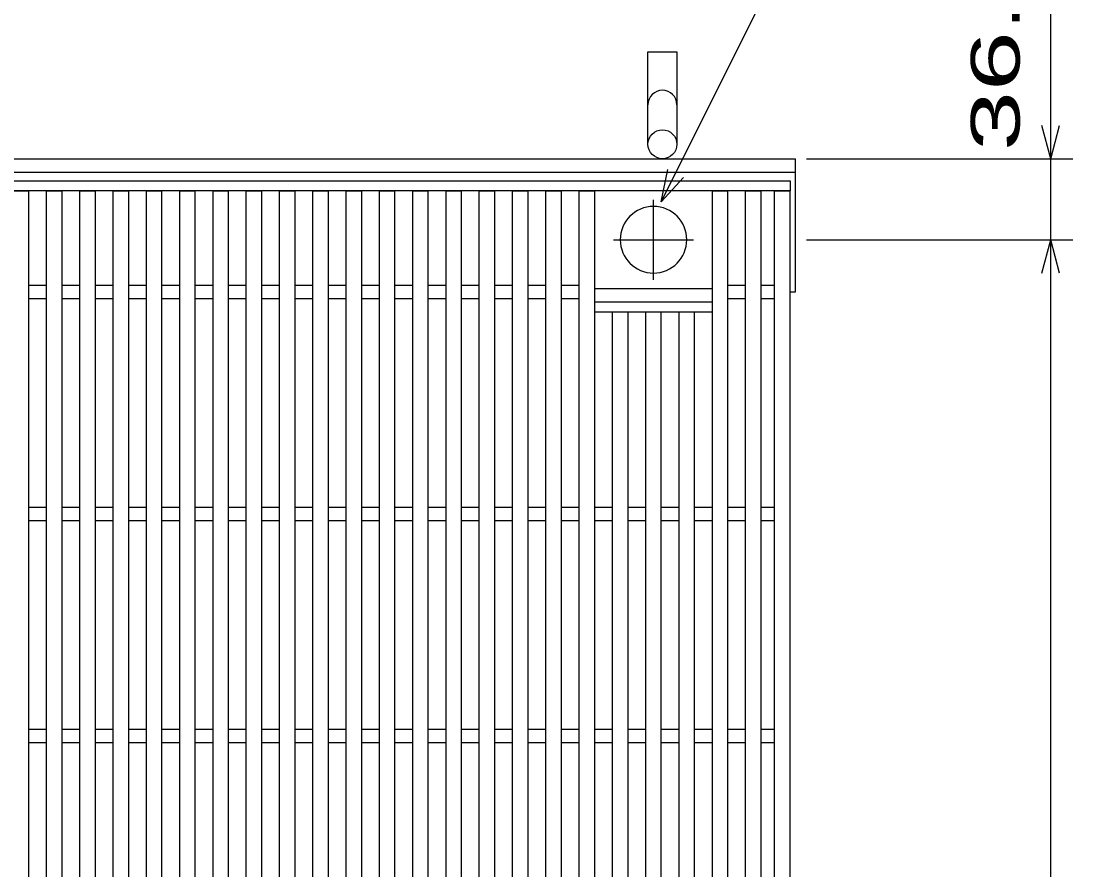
# Model space of a CAD drawing. Units: millimetres, scale not verified. Extents: x -1820 to 1731, y -1282 to 1054.
# Drawn here: x -694 to -220, y 188.6 to 571 of the extents above; entities that cross this region are included whole.
import ezdxf
from ezdxf.enums import TextEntityAlignment as Align

# ---------------------------------------------------------------- set-up
doc = ezdxf.new("R2010")
doc.units = ezdxf.units.MM
doc.header["$LTSCALE"] = 10
doc.linetypes.add('CHAIN', pattern=[18.5, 12, -1.5, 3.5, -1.5])
for name, color, linetype, lineweight in [('16', 3, 'Continuous', 25), ('19', 6, 'Continuous', 25), ('22', 2, 'Continuous', 25)]:
    doc.layers.add(name, color=color, linetype=linetype, lineweight=lineweight)
doc.styles.add('ベクトル', font='')
doc.styles.get('ベクトル').set_extended_font_data('ベクトル')

msp = doc.modelspace()

# ---------------------------------------------------------------- linework, layer by layer
at = {"layer": '16'}
for p, q in [((-847.5, 499), (-347.5, 499)), ((-347.5, 499), (-347.5, 494.5)), ((-347.5, 494.5), (-847.5, 494.5)), ((-697.5, 494.5), (-690.5, 494.5)), ((-690.5, -196.5), (-690.5, 494.5)), ((-682.5, -196.5), (-682.5, 494.5)), ((-682.5, 494.5), (-675.5, 494.5)), ((-675.5, -196.5), (-675.5, 494.5)), ((-667.5, -196.5), (-667.5, 494.5)), ((-667.5, 494.5), (-660.5, 494.5)), ((-660.5, -196.5), (-660.5, 494.5)), ((-652.5, -196.5), (-652.5, 494.5)), ((-652.5, 494.5), (-645.5, 494.5)), ((-645.5, -196.5), (-645.5, 494.5)), ((-637.5, -196.5), (-637.5, 494.5)), ((-637.5, 494.5), (-630.5, 494.5)), ((-630.5, -196.5), (-630.5, 494.5)), ((-622.5, -196.5), (-622.5, 494.5)), ((-622.5, 494.5), (-615.5, 494.5)), ((-615.5, -196.5), (-615.5, 494.5)), ((-607.5, -196.5), (-607.5, 494.5)), ((-607.5, 494.5), (-600.5, 494.5)), ((-600.5, -196.5), (-600.5, 494.5)), ((-592.5, -196.5), (-592.5, 494.5)), ((-592.5, 494.5), (-585.5, 494.5)), ((-585.5, -196.5), (-585.5, 494.5)), ((-577.5, -196.5), (-577.5, 494.5)), ((-577.5, 494.5), (-570.5, 494.5)), ((-570.5, -196.5), (-570.5, 494.5)), ((-562.5, -196.5), (-562.5, 494.5)), ((-562.5, 494.5), (-555.5, 494.5)), ((-555.5, -196.5), (-555.5, 494.5)), ((-547.5, -196.5), (-547.5, 494.5)), ((-547.5, 494.5), (-540.5, 494.5)), ((-540.5, -196.5), (-540.5, 494.5)), ((-532.5, -196.5), (-532.5, 494.5)), ((-532.5, 494.5), (-525.5, 494.5)), ((-525.5, -196.5), (-525.5, 494.5)), ((-517.5, -196.5), (-517.5, 494.5)), ((-517.5, 494.5), (-510.5, 494.5)), ((-510.5, -196.5), (-510.5, 494.5)), ((-502.5, -196.5), (-502.5, 494.5)), ((-502.5, 494.5), (-495.5, 494.5)), ((-495.5, -196.5), (-495.5, 494.5)), ((-487.5, -196.5), (-487.5, 494.5)), ((-487.5, 494.5), (-480.5, 494.5)), ((-480.5, -196.5), (-480.5, 494.5)), ((-472.5, -196.5), (-472.5, 494.5)), ((-472.5, 494.5), (-465.5, 494.5)), ((-465.5, -196.5), (-465.5, 494.5)), ((-457.5, -196.5), (-457.5, 494.5)), ((-457.5, 494.5), (-450.5, 494.5)), ((-450.5, -196.5), (-450.5, 494.5)), ((-442.5, -196.5), (-442.5, 494.5)), ((-442.5, 494.5), (-435.5, 494.5)), ((-435.5, -196.5), (-435.5, 494.5)), ((-382.5, -196.5), (-382.5, 494.5)), ((-382.5, 494.5), (-375.5, 494.5)), ((-375.5, -196.5), (-375.5, 494.5)), ((-367.5, -196.5), (-367.5, 494.5)), ((-367.5, 494.5), (-360.5, 494.5)), ((-360.5, -196.5), (-360.5, 494.5)), ((-354.5, -196.5), (-354.5, 494.5)), ((-354.5, 494.5), (-347.5, 494.5)), ((-347.5, -196.5), (-347.5, 494.5)), ((-690.5, 452), (-682.5, 452)), ((-675.5, 452), (-667.5, 452)), ((-660.5, 452), (-652.5, 452)), ((-645.5, 452), (-637.5, 452)), ((-630.5, 452), (-622.5, 452)), ((-615.5, 452), (-607.5, 452)), ((-600.5, 452), (-592.5, 452)), ((-585.5, 452), (-577.5, 452)), ((-570.5, 452), (-562.5, 452)), ((-555.5, 452), (-547.5, 452)), ((-540.5, 452), (-532.5, 452)), ((-525.5, 452), (-517.5, 452)), ((-510.5, 452), (-502.5, 452)), ((-495.5, 452), (-487.5, 452)), ((-480.5, 452), (-472.5, 452)), ((-465.5, 452), (-457.5, 452)), ((-450.5, 452), (-442.5, 452)), ((-435.5, 450.5), (-382.5, 450.5)), ((-375.5, 452), (-367.5, 452)), ((-360.5, 452), (-354.5, 452)), ((-690.5, 446), (-682.5, 446)), ((-675.5, 446), (-667.5, 446)), ((-660.5, 446), (-652.5, 446)), ((-645.5, 446), (-637.5, 446)), ((-630.5, 446), (-622.5, 446)), ((-615.5, 446), (-607.5, 446)), ((-600.5, 446), (-592.5, 446)), ((-585.5, 446), (-577.5, 446)), ((-570.5, 446), (-562.5, 446)), ((-555.5, 446), (-547.5, 446)), ((-540.5, 446), (-532.5, 446)), ((-525.5, 446), (-517.5, 446)), ((-510.5, 446), (-502.5, 446)), ((-495.5, 446), (-487.5, 446)), ((-480.5, 446), (-472.5, 446)), ((-465.5, 446), (-457.5, 446)), ((-450.5, 446), (-442.5, 446)), ((-375.5, 446), (-367.5, 446)), ((-360.5, 446), (-354.5, 446)), ((-435.5, 444.5), (-382.5, 444.5)), ((-435.5, 440), (-435.5, 444.5)), ((-382.5, 440), (-382.5, 444.5)), ((-435.5, 440), (-382.5, 440)), ((-427.5, -142), (-427.5, 440)), ((-420.5, -142), (-420.5, 440)), ((-412.5, -142), (-412.5, 440)), ((-405.5, -142), (-405.5, 440)), ((-397.5, -142), (-397.5, 440)), ((-390.5, -142), (-390.5, 440)), ((-690.5, 352), (-682.5, 352)), ((-675.5, 352), (-667.5, 352)), ((-660.5, 352), (-652.5, 352)), ((-645.5, 352), (-637.5, 352)), ((-630.5, 352), (-622.5, 352)), ((-615.5, 352), (-607.5, 352)), ((-600.5, 352), (-592.5, 352)), ((-585.5, 352), (-577.5, 352)), ((-570.5, 352), (-562.5, 352)), ((-555.5, 352), (-547.5, 352)), ((-540.5, 352), (-532.5, 352)), ((-525.5, 352), (-517.5, 352)), ((-510.5, 352), (-502.5, 352)), ((-495.5, 352), (-487.5, 352)), ((-480.5, 352), (-472.5, 352)), ((-465.5, 352), (-457.5, 352)), ((-450.5, 352), (-442.5, 352)), ((-435.5, 352), (-427.5, 352)), ((-420.5, 352), (-412.5, 352)), ((-405.5, 352), (-397.5, 352)), ((-390.5, 352), (-382.5, 352)), ((-375.5, 352), (-367.5, 352)), ((-360.5, 352), (-354.5, 352)), ((-690.5, 346), (-682.5, 346)), ((-675.5, 346), (-667.5, 346)), ((-660.5, 346), (-652.5, 346)), ((-645.5, 346), (-637.5, 346)), ((-630.5, 346), (-622.5, 346)), ((-615.5, 346), (-607.5, 346)), ((-600.5, 346), (-592.5, 346)), ((-585.5, 346), (-577.5, 346)), ((-570.5, 346), (-562.5, 346)), ((-555.5, 346), (-547.5, 346)), ((-540.5, 346), (-532.5, 346)), ((-525.5, 346), (-517.5, 346)), ((-510.5, 346), (-502.5, 346)), ((-495.5, 346), (-487.5, 346)), ((-480.5, 346), (-472.5, 346)), ((-465.5, 346), (-457.5, 346)), ((-450.5, 346), (-442.5, 346)), ((-435.5, 346), (-427.5, 346)), ((-420.5, 346), (-412.5, 346)), ((-405.5, 346), (-397.5, 346)), ((-390.5, 346), (-382.5, 346)), ((-375.5, 346), (-367.5, 346)), ((-360.5, 346), (-354.5, 346)), ((-690.5, 252), (-682.5, 252)), ((-675.5, 252), (-667.5, 252)), ((-660.5, 252), (-652.5, 252)), ((-645.5, 252), (-637.5, 252)), ((-630.5, 252), (-622.5, 252)), ((-615.5, 252), (-607.5, 252)), ((-600.5, 252), (-592.5, 252)), ((-585.5, 252), (-577.5, 252)), ((-570.5, 252), (-562.5, 252)), ((-555.5, 252), (-547.5, 252)), ((-540.5, 252), (-532.5, 252)), ((-525.5, 252), (-517.5, 252)), ((-510.5, 252), (-502.5, 252)), ((-495.5, 252), (-487.5, 252)), ((-480.5, 252), (-472.5, 252)), ((-465.5, 252), (-457.5, 252)), ((-450.5, 252), (-442.5, 252)), ((-435.5, 252), (-427.5, 252)), ((-420.5, 252), (-412.5, 252)), ((-405.5, 252), (-397.5, 252)), ((-390.5, 252), (-382.5, 252)), ((-375.5, 252), (-367.5, 252)), ((-360.5, 252), (-354.5, 252)), ((-690.5, 246), (-682.5, 246)), ((-675.5, 246), (-667.5, 246)), ((-660.5, 246), (-652.5, 246)), ((-645.5, 246), (-637.5, 246)), ((-630.5, 246), (-622.5, 246)), ((-615.5, 246), (-607.5, 246)), ((-600.5, 246), (-592.5, 246)), ((-585.5, 246), (-577.5, 246)), ((-570.5, 246), (-562.5, 246)), ((-555.5, 246), (-547.5, 246)), ((-540.5, 246), (-532.5, 246)), ((-525.5, 246), (-517.5, 246)), ((-510.5, 246), (-502.5, 246)), ((-495.5, 246), (-487.5, 246)), ((-480.5, 246), (-472.5, 246)), ((-465.5, 246), (-457.5, 246)), ((-450.5, 246), (-442.5, 246)), ((-435.5, 246), (-427.5, 246)), ((-420.5, 246), (-412.5, 246)), ((-405.5, 246), (-397.5, 246)), ((-390.5, 246), (-382.5, 246)), ((-375.5, 246), (-367.5, 246)), ((-360.5, 246), (-354.5, 246))]:
    msp.add_line(p, q, dxfattribs=at)
at = {"layer": '16', "linetype": 'CHAIN'}
for p, q in [((-409, 454.5), (-409, 490.5)), ((-427, 472.5), (-391, 472.5))]:
    msp.add_line(p, q, dxfattribs=at)
at = {"layer": '16'}
for start, end in [(90, 270), (270, 90)]:
    msp.add_arc((-409, 472.5), 15, start, end, dxfattribs=at)
at = {"layer": '19'}
for p, q in [((-411.5, 515.5), (-411.5, 557.12)), ((-411.5, 557.12), (-398.5, 557.12)), ((-398.5, 557.12), (-398.5, 515.5)), ((-1355, 509), (-345, 509)), ((-345, 449), (-345, 509)), ((-1355, 503), (-345, 503)), ((-347.5, 449), (-345, 449))]:
    msp.add_line(p, q, dxfattribs=at)
msp.add_circle((-405, 515.5), 6.5, dxfattribs=at)
msp.add_arc((-405, 533.34), 6.5, 0, 180, dxfattribs=at)
at = {"layer": '22', "color": 4}
for p, q in [((-405.5, 489.5), (-325.5, 649.5)), ((-230, 509), (-230, 629)), ((-230, 509), (-234, 524)), ((-230, 509), (-226, 524)), ((-340, 509), (-220, 509)), ((-230, 472.5), (-230, 509)), ((-405.5, 489.5), (-402.5, 504.1)), ((-405.5, 489.5), (-395.5, 500.5)), ((-340, 472.5), (-220, 472.5)), ((-234, 457.5), (-230, 472.5)), ((-226, 457.5), (-230, 472.5)), ((-230, -174.5), (-230, 472.5))]:
    msp.add_line(p, q, dxfattribs=at)

# ---------------------------------------------------------------- texts
at = {"layer": '22', "style": 'ベクトル', "width": 1.65}
msp.add_text(' 36.5 ', height=21.99, rotation=90, dxfattribs=at).set_placement((-255, 499), align=Align.MIDDLE_LEFT)

doc.saveas('drawing.dxf')
